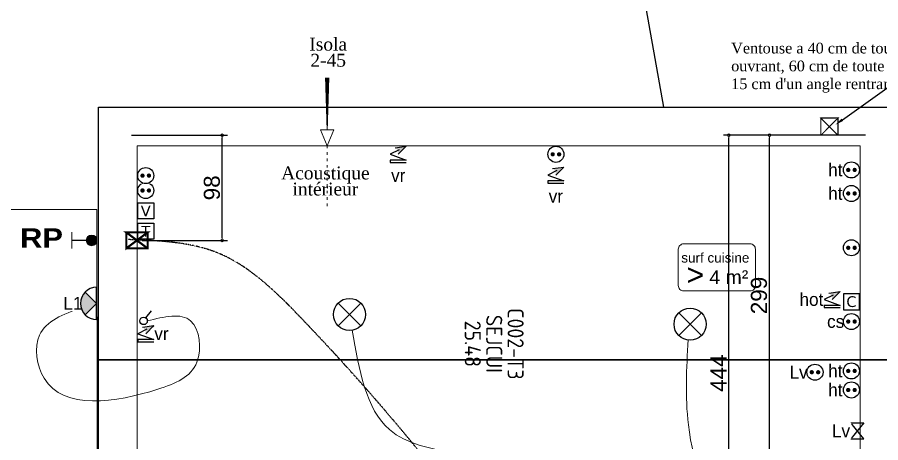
# Model space of a CAD drawing. Header units: millimetres. Extents: x 454430 to 532383, y -370512 to -310890.
# Drawn here: x 459863 to 467923, y -321907 to -317934 of the extents above; entities that cross this region are included whole.
import ezdxf
from ezdxf import colors
from ezdxf.entities.mleader import LeaderData, LeaderLine
from ezdxf.math import Vec2, Vec3

# ---------------------------------------------------------------- set-up
doc = ezdxf.new("R2010")
doc.units = ezdxf.units.MM
doc.set_wipeout_variables(frame=1)
doc.linetypes.add('ACAD_ISO03W100', pattern=[30, 12, -18])
doc.linetypes.add('prlm_ef', pattern=[0.165, 0.1, -0.065])
for name, color, linetype, lineweight in [('_GAZELEC-BOITE INCORPO', 36, 'Continuous', 18), ('_GAZELEC-RESERVATION', 1, 'Continuous', 18), ('_GAZELEC-RESERVATION 2', 132, 'Continuous', 18)]:
    doc.layers.add(name, color=color, linetype=linetype, lineweight=lineweight)
for name, color, linetype in [('prlm-EAU-EF', 161, 'Continuous'), ('prlm-ELEC-CFA', 181, 'Continuous'), ('prlm-ELEC-CFO', 201, 'Continuous'), ('prlm-MOD-PB', 123, 'Continuous'), ('prlm-VMC', 93, 'Continuous')]:
    doc.layers.add(name, color=color, linetype=linetype)
doc.layers.add('prlm-xpoly', color=7, linetype='Continuous', plot=False)
doc.layers.add('prlm-ZEROPLOT', color=254, linetype='Continuous', plot=False)
doc.styles.add('Arial', font='arial.ttf')
doc.styles.add('prlm-eau-ef', font='ariblk.ttf', dxfattribs={"height": 18})
doc.styles.add('prlm-elec-cfo', font='comic.ttf', dxfattribs={"height": 12})
doc.styles.add('prlm-sejc', font='arial.ttf', dxfattribs={"height": 20})
doc.styles.add('prlm-vmc', font='pala.ttf', dxfattribs={"height": 14})
doc.styles.add('prlm-xpoly', font='isocp.shx', dxfattribs={"height": 15})
doc.styles.get("Standard").update_dxf_attribs({"font": 'arial.ttf'})
doc.dimstyles.new('200', dxfattribs={"dimtxt": 150, "dimasz": 25, "dimexe": 50, "dimexo": 50, "dimgap": 20, "dimtad": 1, "dimdec": 0, "dimlfac": 0.1, "dimdsep": 46, "dimtxsty": 'Arial', "dimblk1": 'DOTBLANK', "dimblk2": 'DOTBLANK', "dimsah": 1, "dimcen": 25, "dimclrd": 5, "dimclre": 5, "dimadec": 0, "dimazin": 0, "dimtfac": 1, "dimtdec": 0, "dimtmove": 0, "dimatfit": 3, "dimldrblk": 'DOTBLANK', "dimfxl": 50, "dimtolj": 1, "dimtzin": 0, "dimarcsym": 0})

# ---------------------------------------------------------------- blocks, each defined once
blk = doc.blocks.new('xi.SA')
at = {"layer": 'prlm-ELEC-CFO', "color": 0}
blk.add_lwpolyline([(0.2, -1.28), (5.5, 5.28)], dxfattribs=at)
blk.add_circle((-2, -4), 3.5, dxfattribs=at)
blk = doc.blocks.new('xi.LUM1')
at = {"layer": 'prlm-ELEC-CFO', "linetype": 'ByBlock', "lineweight": 5}
blk.add_hatch(color=0, dxfattribs=at).paths.add_polyline_path([(10.61, 10.61, 0.414214), (-10.61, 10.61), (0, 0)])
at = {"layer": 'prlm-ELEC-CFO', "color": 0, "linetype": 'ByBlock', "lineweight": -2, "flags": 128}
blk.add_lwpolyline([(15, 0, 1), (-15, 0)], format="xyb", close=True, dxfattribs=at)
at = {"layer": 'prlm-ELEC-CFO', "color": 0}
blk.add_lwpolyline([(-10.61, 10.61), (0, 0), (10.61, 10.61)], dxfattribs=at)
blk = doc.blocks.new('xi.VR')
at = {"layer": 'prlm-ELEC-CFO', "lineweight": 5}
blk.add_hatch(color=0, dxfattribs=at).paths.add_polyline_path([(-3, 6), (-0.1, 3.7), (0, 0), (7.5, 7.5)])
at = {"layer": 'prlm-ELEC-CFO', "color": 0}
for points in [[(0.95, 4.23), (-7.5, 0), (7.5, -5.5), (-7.5, -5.5), (-7.5, -7.5), (7.5, -7.5)], [(-3, 6), (7.5, 7.5), (0, 0)]]:
    blk.add_lwpolyline(points, dxfattribs=at)
blk = doc.blocks.new('xi.HOT')
at = {"layer": 'prlm-ELEC-CFO', "lineweight": 5}
blk.add_hatch(color=0, dxfattribs=at).paths.add_polyline_path([(-3, 6), (-0.1, 3.7), (0, 0), (7.5, 7.5)])
at = {"layer": 'prlm-ELEC-CFO', "color": 0}
for points in [[(0.95, 4.23), (-7.5, 0), (7.5, -5.5), (-7.5, -5.5), (-7.5, -7.5), (7.5, -7.5)], [(-3, 6), (7.5, 7.5), (0, 0)]]:
    blk.add_lwpolyline(points, dxfattribs=at)
blk = doc.blocks.new('xi.PCS')
at = {"color": 0, "lineweight": 5}
blk.add_wipeout([(-7.5, -7.5), (7.5, -7.5), (7.5, 7.5), (-7.5, 7.5)], dxfattribs=at).dxf.layer = 'prlm-ELEC-CFO'
at = {"layer": 'prlm-ELEC-CFO', "color": 0, "linetype": 'ByBlock', "lineweight": 5, "const_width": 2}
for points in [[(-4, 0, 1), (-2, 0, 1)], [(2, 0, 1), (4, 0, 1)]]:
    blk.add_lwpolyline(points, format="xyb", close=True, dxfattribs=at)
at = {"layer": 'prlm-ELEC-CFO', "color": 0, "linetype": 'ByBlock', "lineweight": -2}
blk.add_circle((0, 0), 7.5, dxfattribs=at)
blk = doc.blocks.new('xi.SF32')
at = {"layer": 'prlm-ELEC-CFO', "color": 0, "flags": 128}
blk.add_lwpolyline([(-7.5, -7.5), (7.5, -7.5), (7.5, 7.5), (-7.5, 7.5)], close=True, dxfattribs=at)
at = {"layer": 'prlm-ELEC-CFO', "color": 0, "linetype": 'ByBlock', "insert": (0, 0), "char_height": 10, "width": 11.36, "attachment_point": 5}
blk.add_mtext('{\\fVerdana|b0|i0|c0|p34;C}', dxfattribs=at)
blk = doc.blocks.new('xi.LV')
at = {"color": 0, "lineweight": 5}
blk.add_wipeout([(-7.5, -7.5), (7.5, -7.5), (7.5, 7.5), (-7.5, 7.5)], dxfattribs=at).dxf.layer = 'prlm-ELEC-CFO'
at = {"layer": 'prlm-ELEC-CFO', "color": 0, "linetype": 'ByBlock', "lineweight": 5, "const_width": 2}
for points in [[(-4, 0, 1), (-2, 0, 1)], [(2, 0, 1), (4, 0, 1)]]:
    blk.add_lwpolyline(points, format="xyb", close=True, dxfattribs=at)
at = {"layer": 'prlm-ELEC-CFO', "color": 0, "linetype": 'ByBlock', "lineweight": -2}
blk.add_circle((0, 0), 7.5, dxfattribs=at)
blk = doc.blocks.new('xi.PC')
at = {"color": 0, "lineweight": 5}
blk.add_wipeout([(-7.5, -7.5), (7.5, -7.5), (7.5, 7.5), (-7.5, 7.5)], dxfattribs=at).dxf.layer = 'prlm-ELEC-CFO'
at = {"layer": 'prlm-ELEC-CFO', "color": 0, "linetype": 'ByBlock', "lineweight": 5, "const_width": 2}
for points in [[(-4, 0, 1), (-2, 0, 1)], [(2, 0, 1), (4, 0, 1)]]:
    blk.add_lwpolyline(points, format="xyb", close=True, dxfattribs=at)
at = {"layer": 'prlm-ELEC-CFO', "color": 0, "linetype": 'ByBlock', "lineweight": -2}
blk.add_circle((0, 0), 7.5, dxfattribs=at)
blk = doc.blocks.new('xi.PCHT')
at = {"color": 0, "lineweight": 5}
blk.add_wipeout([(-7.5, -7.5), (7.5, -7.5), (7.5, 7.5), (-7.5, 7.5)], dxfattribs=at).dxf.layer = 'prlm-ELEC-CFO'
at = {"layer": 'prlm-ELEC-CFO', "color": 0, "linetype": 'ByBlock', "lineweight": 5, "const_width": 2}
for points in [[(-4, 0, 1), (-2, 0, 1)], [(2, 0, 1), (4, 0, 1)]]:
    blk.add_lwpolyline(points, format="xyb", close=True, dxfattribs=at)
at = {"layer": 'prlm-ELEC-CFO', "color": 0, "linetype": 'ByBlock', "lineweight": -2}
blk.add_circle((0, 0), 7.5, dxfattribs=at)
blk = doc.blocks.new('xi.PTCE')
at = {"layer": 'prlm-ELEC-CFO', "color": 0}
for points in [[(-10.61, 10.61), (10.61, -10.61)], [(10.61, 10.61), (-10.61, -10.61)]]:
    blk.add_lwpolyline(points, dxfattribs=at)
at = {"layer": 'prlm-ELEC-CFO', "color": 0, "linetype": 'ByBlock'}
blk.add_circle((0, 0), 15, dxfattribs=at)
blk = doc.blocks.new('xi.4m²')
at = {"color": 0}
blk.add_wipeout([(-34.54, 20.54), (34.54, 20.54), (34.54, -20.54), (-34.54, -20.54)], dxfattribs=at).dxf.layer = 'prlm-ELEC-CFO'
at = {"layer": 'prlm-ELEC-CFO', "color": 0, "lineweight": 13}
blk.add_lwpolyline([(-31, 22), (31, 22, -0.414214), (36, 17), (36, -17, -0.414214), (31, -22), (-31, -22, -0.414214), (-36, -17), (-36, 17, -0.414214)], format="xyb", close=True, dxfattribs=at)
at = {"layer": 'prlm-ELEC-CFO', "color": 0, "attachment_point": 6, "line_spacing_factor": 0.8, "style": 'prlm-sejc'}
for s, insert, char_height in [('surf cuisine', (30.36, 8.9), 9), ('4 m²', (29.31, -9.19), 13)]:
    blk.add_mtext(s, dxfattribs=dict(at, insert=insert, char_height=char_height))
at = {"layer": 'prlm-ELEC-CFO', "color": 0, "style": 'prlm-sejc', "flags": 8}
blk.add_attdef('?', (-28.3, -16.79), '', height=20, dxfattribs=at)
blk = doc.blocks.new('xi.txt-venthor')
at = {"layer": 'prlm-MOD-PB', "color": 30, "insert": (0, 0), "char_height": 10, "width": 189.924, "attachment_point": 1}
blk.add_mtext("{\\fTimes New Roman|b0|i0|c0|p18;Ventouse a 40 cm de tout ouvrant, 60 cm de toute EA et 15 cm d'un angle rentrant}", dxfattribs=at)
blk = doc.blocks.new('xi.EA')
at = {"layer": 'prlm-VMC', "color": 0, "linetype": 'ByBlock', "lineweight": 5, "flags": 128}
blk.add_lwpolyline([(-6.17, -15), (6.17, -15), (0, 0)], close=True, dxfattribs=at)
at = {"layer": 'prlm-VMC', "color": 0, "linetype": 'ByBlock', "lineweight": -2, "flags": 128}
blk.add_lwpolyline([(0, -15, 1, 4, 0), (0, -63.63, 1, 1, 0)], format="xyseb", dxfattribs=at)
at = {"layer": 'prlm-VMC', "color": 0, "linetype": 'ByBlock', "lineweight": 5}
blk.add_solid([(0, 0), (6.17, -15), (-6.17, -15), (0, 0)], dxfattribs=at)
at = {"layer": 'prlm-ZEROPLOT', "color": 250, "linetype": 'ACAD_ISO03W100', "lineweight": 0, "ltscale": 0.2}
blk.add_lwpolyline([(0, 0), (0, 60)], dxfattribs=at)
blk = doc.blocks.new('xi.rp')
at = {"layer": 'prlm-EAU-EF', "lineweight": 5}
h = blk.add_hatch(color=0, dxfattribs=at)
edge = h.paths.add_edge_path()
edge.add_arc((0, 5), 5, 0, 360)
at = {"layer": 'prlm-EAU-EF', "color": 0, "const_width": 1, "flags": 128}
blk.add_lwpolyline([(-7.82, 23.46), (7.82, 23.46)], dxfattribs=at)
at = {"layer": 'prlm-EAU-EF', "color": 0, "flags": 128}
blk.add_lwpolyline([(0, 5), (0, 23.46)], dxfattribs=at)
at = {"layer": 'prlm-EAU-EF', "color": 0, "lineweight": 5}
blk.add_circle((0, 5), 5, dxfattribs=at)
blk = doc.blocks.new('xi.LVrob')
at = {"layer": 'prlm-EAU-EF', "color": 0}
blk.add_lwpolyline([(-6, 7.5), (6, 7.5), (-6, -7.5), (6, -7.5)], close=True, dxfattribs=at)
blk = doc.blocks.new('xi.TEL')
at = {"layer": 'prlm-ELEC-CFA', "color": 0, "linetype": 'ByBlock', "lineweight": -2, "flags": 128}
blk.add_lwpolyline([(-7.5, 7.5), (7.5, 7.5), (7.5, -7.5), (-7.5, -7.5)], close=True, dxfattribs=at)
at = {"layer": 'prlm-ELEC-CFA', "color": 0, "linetype": 'ByBlock', "insert": (0, 0), "char_height": 10, "width": 11.36, "attachment_point": 5}
blk.add_mtext('{\\fVerdana|b0|i0|c0|p34;T}', dxfattribs=at)
blk = doc.blocks.new('xi.TV')
at = {"layer": 'prlm-ELEC-CFA', "color": 0, "linetype": 'ByBlock', "lineweight": -2, "flags": 128}
blk.add_lwpolyline([(-7.5, 7.5), (7.5, 7.5), (7.5, -7.5), (-7.5, -7.5)], close=True, dxfattribs=at)
at = {"layer": 'prlm-ELEC-CFA', "color": 0, "linetype": 'ByBlock', "insert": (0, 0), "char_height": 10, "width": 11.36, "attachment_point": 5}
blk.add_mtext('{\\fVerdana|b0|i0|c0|p34;V}', dxfattribs=at)
blk = doc.blocks.new('_DOTBLANK')
at = {"color": 0, "linetype": 'ByBlock'}
blk.add_line((-0.5, 0), (-1, 0), dxfattribs=at)
blk.add_circle((0, 0), 0.5, dxfattribs=at)
blk = doc.blocks.new('*D126')
at = {"layer": '_GAZELEC-BOITE INCORPO', "color": 5, "lineweight": -2, "transparency": 16777216}
for p, q in [((460929.9, -319036.1), (461826.3, -319036.1)), ((461776.3, -319992.1), (461776.3, -319061.1)), ((461030, -320017.1), (461826.3, -320017.1))]:
    blk.add_line(p, q, dxfattribs=at)
at = {"layer": '_GAZELEC-BOITE INCORPO', "color": 5, "lineweight": -2, "transparency": 16777216, "xscale": 25, "yscale": 25, "zscale": 25}
for p, rotation in [((461776.3, -319036.1), 90), ((461776.3, -320017.1), 270)]:
    blk.add_blockref('_DOTBLANK', p, dxfattribs=dict(at, rotation=rotation))
at = {"layer": '_GAZELEC-BOITE INCORPO', "color": 0, "transparency": 16777216, "insert": (461679.7, -319526.6), "char_height": 150, "attachment_point": 5, "rotation": 90, "style": 'Arial'}
blk.add_mtext('\\A1;98', dxfattribs=at)
blk = doc.blocks.new('*D127')
at = {"layer": '_GAZELEC-BOITE INCORPO', "color": 5, "lineweight": -2, "transparency": 16777216}
for p, q in [((467601.6, -319035.7), (466833.3, -319035.7)), ((466883.3, -322002.4), (466883.3, -319060.7)), ((467601.6, -322027.4), (466833.3, -322027.4))]:
    blk.add_line(p, q, dxfattribs=at)
at = {"layer": '_GAZELEC-BOITE INCORPO', "color": 5, "lineweight": -2, "transparency": 16777216, "xscale": 25, "yscale": 25, "zscale": 25}
for p, rotation in [((466883.3, -319035.7), 90), ((466883.3, -322027.4), 270)]:
    blk.add_blockref('_DOTBLANK', p, dxfattribs=dict(at, rotation=rotation))
at = {"layer": '_GAZELEC-BOITE INCORPO', "color": 0, "transparency": 16777216, "insert": (466786.7, -320531.6), "char_height": 150, "attachment_point": 5, "rotation": 90, "style": 'Arial'}
blk.add_mtext('\\A1;299', dxfattribs=at)
blk = doc.blocks.new('*D131')
at = {"layer": '_GAZELEC-BOITE INCORPO', "color": 5, "lineweight": -2, "transparency": 16777216}
for p, q in [((467780.7, -319035.7), (466453.5, -319035.7)), ((466503.5, -323452.8), (466503.5, -319060.7)), ((467031.3, -323477.8), (466453.5, -323477.8))]:
    blk.add_line(p, q, dxfattribs=at)
at = {"layer": '_GAZELEC-BOITE INCORPO', "color": 5, "lineweight": -2, "transparency": 16777216, "xscale": 25, "yscale": 25, "zscale": 25}
for p, rotation in [((466503.5, -319035.7), 90), ((466503.5, -323477.8), 270)]:
    blk.add_blockref('_DOTBLANK', p, dxfattribs=dict(at, rotation=rotation))
at = {"layer": '_GAZELEC-BOITE INCORPO', "color": 0, "transparency": 16777216, "insert": (466408.5, -321256.7), "char_height": 150, "attachment_point": 5, "rotation": 90, "style": 'Arial'}
blk.add_mtext('\\A1;444', dxfattribs=at)

msp = doc.modelspace()

# ---------------------------------------------------------------- linework, layer by layer
at = {"layer": '_GAZELEC-BOITE INCORPO', "const_width": 20}
msp.add_lwpolyline([(460880, -320042.1), (460880, -320092.1), (461080, -320092.1), (461080, -319942.1), (460880, -319942.1), (460880, -320092.1), (461080, -319942.1), (460880, -319942.1), (461080, -320092.1)], dxfattribs=at)
at = {"layer": '_GAZELEC-RESERVATION 2', "const_width": 10}
msp.add_lwpolyline([(467443.9, -319035.7), (467363.9, -319035.7), (467363.9, -318873.9), (467523.9, -318873.9), (467523.9, -319035.7), (467363.9, -319035.7), (467523.9, -318873.9), (467363.9, -318875.7), (467523.9, -319035.7)], dxfattribs=at)
at = {"layer": 'prlm-ELEC-CFO', "lineweight": 13}
for points in [[(461076.8, -320769.1), (461480.8, -320769.1), (461540.1, -321154.2), (461173.9, -321407.2), (460113, -321304.9), (460070, -320901.3), (460458.6, -320645.7)], [(465211.5, -322842.9), (464682.4, -322206.5), (463337.3, -321784.4), (462990.3, -320856.4)], [(466444.2, -322836.6), (466127.1, -321738.2), (466123.9, -320944.1)]]:
    msp.add_spline(points, degree=3, dxfattribs=at)
at = {"layer": 'prlm-xpoly', "lineweight": 0}
for points in [[(460981.8, -319133.5), (460981.8, -322908.3), (467729.3, -322910.6), (467729.3, -319133.5)], [(457621.8, -323730.1), (460611.8, -323730.1), (460606.8, -319730.1), (457621.8, -319730.1)]]:
    msp.add_lwpolyline(points, close=True, dxfattribs=at)

# ---------------------------------------------------------------- block references
at = {"layer": 'prlm-EAU-EF', "xscale": 10, "yscale": 10, "zscale": 10, "rotation": 89.999993332397}
msp.add_blockref('xi.rp', (460606.8, -320017.1), dxfattribs=at)
at = {"layer": 'prlm-EAU-EF', "xscale": 10, "yscale": 10, "zscale": 10}
msp.add_blockref('xi.LVrob', (467704.5, -321795.9), dxfattribs=at)
at = {"layer": 'prlm-ELEC-CFA', "xscale": 10, "yscale": 10, "zscale": 10}
msp.add_blockref('xi.TEL', (461061.8, -319931.9), dxfattribs=at)
at = {"layer": 'prlm-ELEC-CFO', "xscale": 10, "yscale": 10, "zscale": 10}
for name, p in [('xi.VR', (463418.8, -319213.5)), ('xi.VR', (464890.3, -319407.4)), ('xi.PTCE', (462963.7, -320708.8)), ('xi.SA', (461061.8, -320729.1)), ('xi.PTCE', (466143.1, -320799.6))]:
    msp.add_blockref(name, p, dxfattribs=at)
at = {"layer": 'prlm-MOD-PB', "xscale": 10, "yscale": 10, "zscale": 10}
msp.add_blockref('xi.txt-venthor', (466526.8, -318171.7), dxfattribs=at)

# ---------------------------------------------------------------- texts
at = {"layer": 'prlm-VMC', "linetype": 'ByBlock', "lineweight": -2, "insert": (462765, -318125), "char_height": 120, "width": 236.74, "attachment_point": 2, "line_spacing_factor": 0.75, "style": 'prlm-vmc', "bg_fill": 3, "box_fill_scale": 1.1, "bg_fill_color": 256, "bg_fill_transparency": 0}
msp.add_mtext('Isola\\P2-45', dxfattribs=at)
at = {"layer": 'prlm-xpoly', "lineweight": 20, "insert": (464314.6, -320983.2), "char_height": 150, "attachment_point": 5, "rotation": 270, "line_spacing_factor": 0.8, "style": 'prlm-xpoly'}
msp.add_mtext('C002-T3\\PSEJCUI\\P25.48', dxfattribs=at)

# ---------------------------------------------------------------- leaders
at = {"layer": '_GAZELEC-RESERVATION', "color": 6}
ml = msp.add_multileader_mtext('Standard', dxfattribs=at)
ml.set_content('résa n°14\\P%%C160 A.inf: +206.77', color=6)
ml.set_leader_properties()
ml.build(insert=Vec2(0, 0))
ml.multileader.update_dxf_attribs({"has_text_frame": 1, "arrow_head_size": 80, "scale": 20})
ctx = ml.context
ctx.base_point, ctx.scale, ctx.char_height, ctx.arrow_head_size, ctx.landing_gap_size, ctx.plane_origin = Vec3(468469.7, -318306.6), 20, 80, 80, 40, Vec3(462762.4, -318108.2)
notes = []
notes.append((ctx, [(1, (1, 1, 0), (468379.8, -318306.6), (1, 0), 89.8, [(0, [(467499.4, -318937.7)], 0, [])])]))
ctx.mtext.insert, ctx.mtext.width, ctx.mtext.flow_direction = Vec3(468509.7, -318265), 1568.85, 5
for ctx, leaders in notes:
    for number, flags, end, landing, length, lines in leaders:
        leader = LeaderData()
        leader.index, (leader.has_last_leader_line, leader.has_dogleg_vector, leader.attachment_direction) = number, flags
        leader.last_leader_point, leader.dogleg_vector, leader.dogleg_length = Vec3(end), Vec3(landing), length
        for number, points, colour, breaks in lines:
            line = LeaderLine()
            line.index, line.vertices, line.color, line.breaks = number, Vec3.list(points), colors.encode_raw_color(colour), breaks
            leader.lines.append(line)
        ctx.leaders.append(leader)

# ---------------------------------------------------------------- next in the draw order: block references
at = {"layer": 'prlm-ELEC-CFO', "xscale": 10, "yscale": 10, "zscale": 10}
for p in [(464890.6, -319213.5), (461061.8, -319551.4), (467649.3, -320086.2)]:
    msp.add_blockref('xi.PC', p, dxfattribs=at)
msp.add_blockref('xi.4m²', (466393, -320269.1), dxfattribs=at).add_auto_attribs({'?': '>'})

# ---------------------------------------------------------------- next in the draw order: texts
at = {"layer": 'prlm-ELEC-CFO', "lineweight": 20, "char_height": 120, "attachment_point": 5, "line_spacing_factor": 0.8, "style": 'prlm-elec-cfo', "bg_fill": 3, "box_fill_scale": 1.1, "bg_fill_color": 256, "bg_fill_transparency": 0}
for s, insert in [('ht', (467498.6, -319359.5)), ('vr', (463418.8, -319410.8)), ('vr', (464890.3, -319604.8)), ('ht', (467498.6, -319579.1)), ('L1', (460381.8, -320605.5)), ('hot', (467275.6, -320569.5)), ('cs', (467501.9, -320775.2)), ('vr', (461209, -320888.4)), ('Lv', (467156, -321248.3))]:
    msp.add_mtext(s, dxfattribs=dict(at, insert=insert))
at = {"layer": 'prlm-VMC', "insert": (462739, -319327.7), "char_height": 120, "width": 236.74, "attachment_point": 2, "line_spacing_factor": 0.75, "style": 'prlm-vmc', "bg_fill": 3, "box_fill_scale": 1.1, "bg_fill_color": 256, "bg_fill_transparency": 0}
msp.add_mtext('Acoustique intérieur', dxfattribs=at)

# ---------------------------------------------------------------- next in the draw order: linework, layer by layer
at = {"layer": 'prlm-EAU-EF', "linetype": 'prlm_ef'}
msp.add_spline([(467152.5, -323553.4), (467109.7, -324089.4), (467069.2, -324216.2), (466006.6, -324348.7), (464214, -322766.7), (462535.9, -320766.6), (461718.2, -320128.4), (460899.1, -320009.8)], degree=3, dxfattribs=at)

# ---------------------------------------------------------------- next in the draw order: block references
at = {"layer": 'prlm-ELEC-CFA', "xscale": 10, "yscale": 10, "zscale": 10}
msp.add_blockref('xi.TV', (461061.8, -319741.6), dxfattribs=at)
at = {"layer": 'prlm-ELEC-CFO', "xscale": 10, "yscale": 10, "zscale": 10}
for name, p in [('xi.PCHT', (467649.3, -319359.5)), ('xi.PC', (461061.8, -319412.5)), ('xi.PCHT', (467649.3, -319579.1)), ('xi.HOT', (467468.3, -320569.5)), ('xi.PCS', (467649.3, -320775.2)), ('xi.VR', (461061.8, -320888.4)), ('xi.LV', (467308.8, -321248.3))]:
    msp.add_blockref(name, p, dxfattribs=at)
at = {"layer": 'prlm-ELEC-CFO', "xscale": 10, "yscale": 10, "zscale": 10, "rotation": 90.00000000000034}
msp.add_blockref('xi.LUM1', (460603.1, -320605.3), dxfattribs=at)
at = {"layer": 'prlm-VMC', "xscale": 10, "yscale": 10, "zscale": 10, "rotation": 179.9999999999962}
msp.add_blockref('xi.EA', (462755.6, -319133.5), dxfattribs=at)

# ---------------------------------------------------------------- next in the draw order: linework, layer by layer
at = {"layer": 'prlm-ZEROPLOT', "ltscale": 50}
msp.add_lwpolyline([(460621.8, -329483.9), (460621.8, -318773.9), (465897.5, -318773.8), (464495.9, -310889.9), (455849.5, -312401.6), (455041.1, -322804.6), (455351.6, -324545.2)], close=True, dxfattribs=at)

# ---------------------------------------------------------------- next in the draw order: block references
at = {"layer": 'prlm-ELEC-CFO', "xscale": 10, "yscale": 10, "zscale": 10}
msp.add_blockref('xi.SF32', (467649.3, -320590.1), dxfattribs=at)

# ---------------------------------------------------------------- next in the draw order: texts
at = {"layer": 'prlm-ELEC-CFO', "lineweight": 20, "insert": (467498.6, -321236.4), "char_height": 120, "attachment_point": 5, "line_spacing_factor": 0.8, "style": 'prlm-elec-cfo', "bg_fill": 3, "box_fill_scale": 1.1, "bg_fill_color": 256, "bg_fill_transparency": 0}
msp.add_mtext('ht', dxfattribs=at)

# ---------------------------------------------------------------- next in the draw order: dimensions: what is measured, and where the dimension line sits
at = {"layer": '_GAZELEC-BOITE INCORPO'}
dim = msp.add_linear_dim(base=(461776.3, -319036.1), p1=(460980, -320017.1), p2=(460879.9, -319036.1), angle=90, dimstyle='200', dxfattribs=at)
dim.commit()
dim.dimension.update_dxf_attribs({"geometry": '*D126', "text_midpoint": (461679.7, -319526.6)})

# ---------------------------------------------------------------- next in the draw order: block references
at = {"layer": 'prlm-ELEC-CFO', "xscale": 10, "yscale": 10, "zscale": 10}
msp.add_blockref('xi.PCHT', (467649.3, -321236.4), dxfattribs=at)

# ---------------------------------------------------------------- next in the draw order: texts
at = {"layer": 'prlm-EAU-EF', "lineweight": 20, "insert": (460089, -319904.3), "char_height": 180, "attachment_point": 2, "line_spacing_factor": 0.8, "style": 'prlm-eau-ef', "bg_fill": 3, "box_fill_scale": 0.95, "bg_fill_color": 256, "bg_fill_transparency": 0}
msp.add_mtext('RP', dxfattribs=at)

# ---------------------------------------------------------------- next in the draw order: linework, layer by layer
at = {"layer": 'prlm-ZEROPLOT'}
msp.add_lwpolyline([(460621.8, -318773.8), (468109.3, -318773.8), (468109.3, -321135.2), (460621.8, -321135.2)], close=True, dxfattribs=at)

# ---------------------------------------------------------------- next in the draw order: texts
at = {"layer": 'prlm-ELEC-CFO', "lineweight": 20, "insert": (467498.6, -321414.1), "char_height": 120, "attachment_point": 5, "line_spacing_factor": 0.8, "style": 'prlm-elec-cfo', "bg_fill": 3, "box_fill_scale": 1.1, "bg_fill_color": 256, "bg_fill_transparency": 0}
msp.add_mtext('ht', dxfattribs=at)

# ---------------------------------------------------------------- next in the draw order: block references
at = {"layer": 'prlm-ELEC-CFO', "xscale": 10, "yscale": 10, "zscale": 10}
msp.add_blockref('xi.PCHT', (467649.3, -321414.1), dxfattribs=at)

# ---------------------------------------------------------------- next in the draw order: linework, layer by layer
at = {"layer": 'prlm-ZEROPLOT'}
msp.add_lwpolyline([(460621.8, -321130.8), (469528.3, -321130.8), (469528.3, -324327.2), (476621.9, -324326.1), (476621.9, -365259.1), (469151.8, -365259.1), (469147, -363469), (460621.8, -363469)], close=True, dxfattribs=at)

# ---------------------------------------------------------------- next in the draw order: texts
at = {"layer": 'prlm-EAU-EF', "lineweight": 20, "insert": (467551.7, -321795.9), "char_height": 120, "attachment_point": 5, "line_spacing_factor": 0.8, "style": 'prlm-elec-cfo', "bg_fill": 3, "box_fill_scale": 1.1, "bg_fill_color": 256, "bg_fill_transparency": 0}
msp.add_mtext('Lv', dxfattribs=at)

# ---------------------------------------------------------------- next in the draw order: dimensions: what is measured, and where the dimension line sits
at = {"layer": '_GAZELEC-BOITE INCORPO'}
for base, p1, p2, picture, middle in [((466503.5, -319035.7), (467081.3, -323477.8), (467830.7, -319035.7), '*D131', (466408.5, -321256.7)), ((466883.3, -319035.7), (467651.6, -322027.4), (467651.6, -319035.7), '*D127', (466786.7, -320531.6))]:
    dim = msp.add_linear_dim(base=base, p1=p1, p2=p2, angle=90, dimstyle='200', dxfattribs=at)
    dim.commit()
    dim.dimension.update_dxf_attribs({"geometry": picture, "text_midpoint": middle})

doc.saveas('drawing.dxf')
